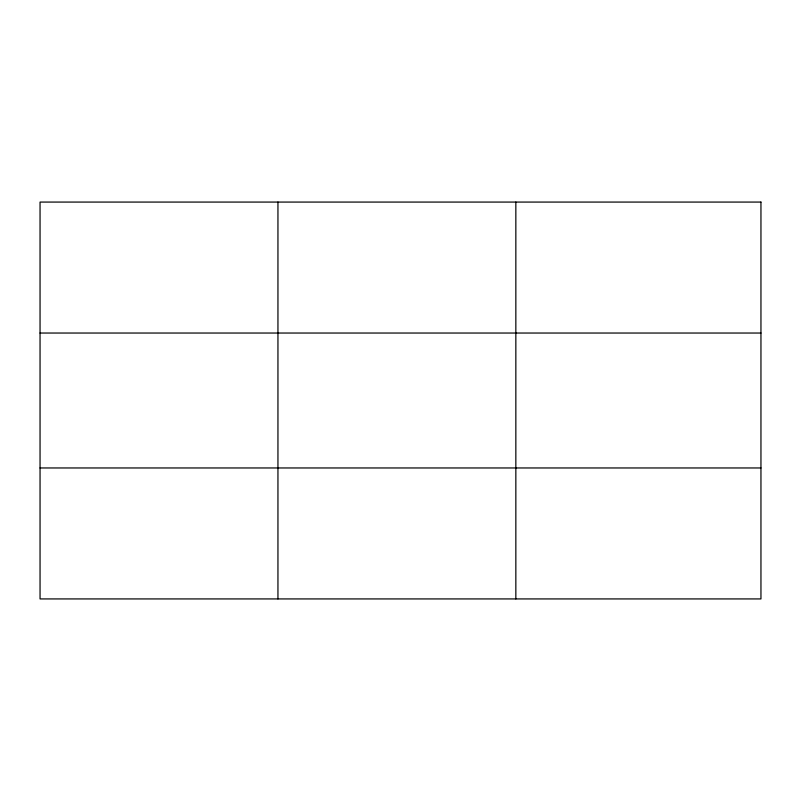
<?xml version="1.0" encoding="UTF-8"?>
<svg xmlns="http://www.w3.org/2000/svg" width="801" height="801" viewBox="0 0 801 801"><rect width="100%" height="100%" fill="white"/><g stroke="black" fill="none" stroke-linecap="round" stroke-linejoin="round"><path stroke-width="1.2" d="M277.947 202.072L277.947 598.928M515.844 202.072L515.844 598.928M40.05 333.036L760.95 333.036M40.05 467.964L760.95 467.964M760.95 202.072L760.95 598.928L40.05 598.928L40.05 202.072L760.95 202.072"/></g></svg>
